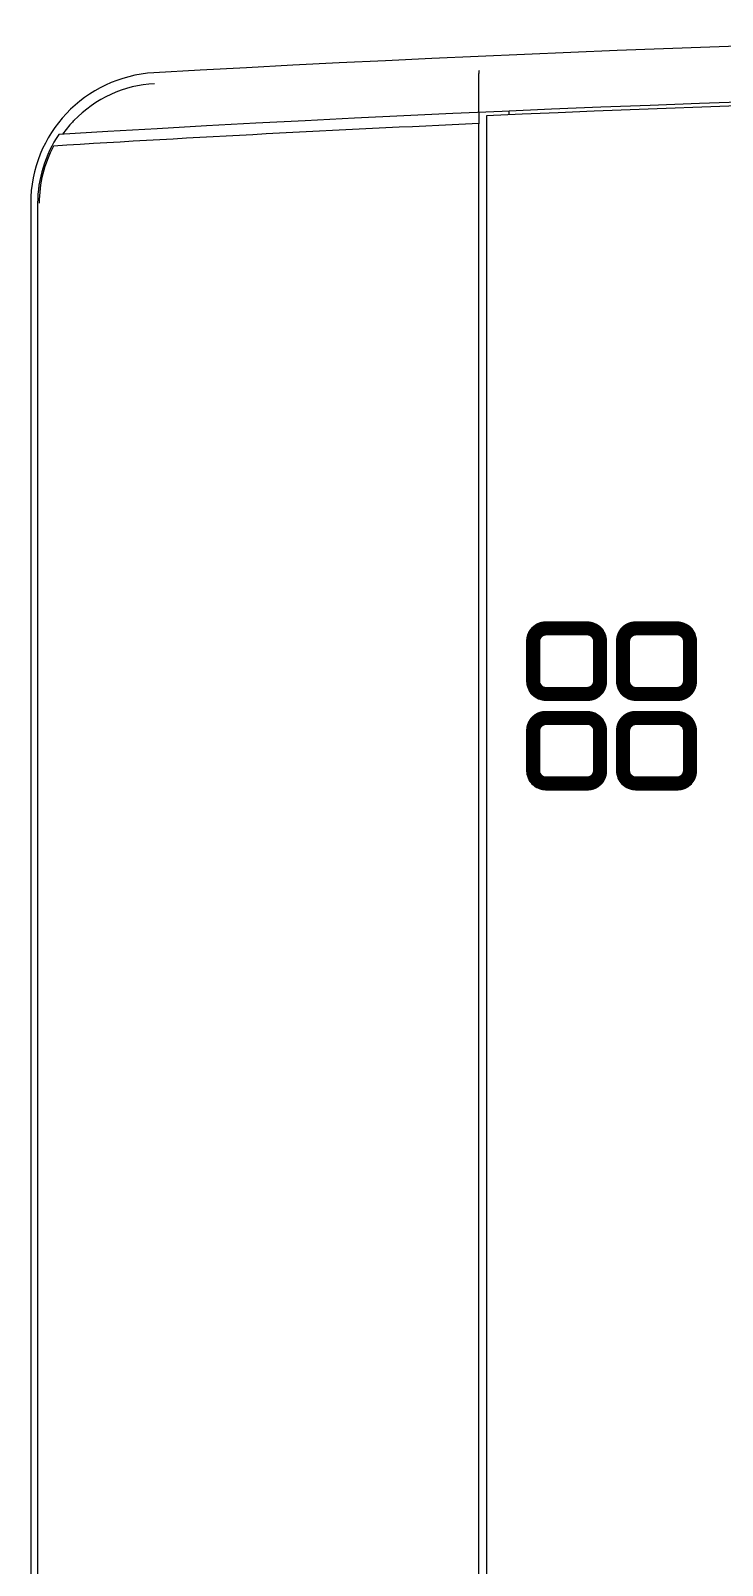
# Model space of a CAD drawing. Header units: millimetres. Extents: x 1826 to 2116, y 1670 to 1795.
# Drawn here: x 2029.72 to 2048.24, y 1747.49 to 1788.57 of the extents above; entities that cross this region are included whole.
import ezdxf

# ---------------------------------------------------------------- set-up
doc = ezdxf.new("R2010")
doc.units = ezdxf.units.MM

msp = doc.modelspace()

# ---------------------------------------------------------------- hatches: boundary and pattern name
h = msp.add_hatch()
h.set_pattern_fill('ANSI31', color=256, scale=0.01)
h.set_pattern_definition([(45, (8784.6884783, 10614.0975361), (-0.00088388347648, 0.00088388347648), [])])
h.paths.add_polyline_path([(2043.516, 1772.742, 0.414214), (2042.998, 1772.225), (2042.998, 1771.156, 0.414214), (2043.516, 1770.638), (2044.622, 1770.638, 0.414214), (2045.139, 1771.156), (2045.139, 1772.225, 0.414214), (2044.622, 1772.742)])
h.paths.add_polyline_path([(2044.622, 1772.392, -0.414214), (2044.789, 1772.225), (2044.789, 1771.156, -0.414214), (2044.622, 1770.988), (2043.516, 1770.988, -0.414214), (2043.348, 1771.156), (2043.348, 1772.225, -0.414214), (2043.516, 1772.392)], flags=16)
h.paths.add_polyline_path([(2045.922, 1772.742, 0.414214), (2045.405, 1772.225), (2045.405, 1771.156, 0.414214), (2045.922, 1770.638), (2047.028, 1770.638, 0.414214), (2047.546, 1771.156), (2047.546, 1772.225, 0.414214), (2047.028, 1772.742)])
h.paths.add_polyline_path([(2047.028, 1772.392, -0.414214), (2047.196, 1772.225), (2047.196, 1771.156, -0.414214), (2047.028, 1770.988), (2045.922, 1770.988, -0.414214), (2045.755, 1771.156), (2045.755, 1772.225, -0.414214), (2045.922, 1772.392)], flags=16)
h.paths.add_polyline_path([(2043.516, 1770.345, 0.414214), (2042.998, 1769.827), (2042.998, 1768.758, 0.414214), (2043.516, 1768.241), (2044.622, 1768.241, 0.414214), (2045.139, 1768.758), (2045.139, 1769.827, 0.414214), (2044.622, 1770.345)])
h.paths.add_polyline_path([(2044.622, 1769.995, -0.414214), (2044.789, 1769.827), (2044.789, 1768.758, -0.414214), (2044.622, 1768.591), (2043.516, 1768.591, -0.414214), (2043.348, 1768.758), (2043.348, 1769.827, -0.414214), (2043.516, 1769.995)], flags=16)
h.paths.add_polyline_path([(2045.922, 1770.345, 0.414214), (2045.405, 1769.827), (2045.405, 1768.758, 0.414214), (2045.922, 1768.241), (2047.028, 1768.241, 0.414214), (2047.546, 1768.758), (2047.546, 1769.827, 0.414214), (2047.028, 1770.345)])
h.paths.add_polyline_path([(2047.028, 1769.995, -0.414214), (2047.196, 1769.827), (2047.196, 1768.758, -0.414214), (2047.028, 1768.591), (2045.922, 1768.591, -0.414214), (2045.755, 1768.758), (2045.755, 1769.827, -0.414214), (2045.922, 1769.995)], flags=16)

# ---------------------------------------------------------------- linework, layer by layer
at = {"linetype": 'Continuous'}
for p, q in [((2041.72, 1786.381), (2041.72, 1787.014)), ((2042.52, 1786.416), (2042.52, 1786.313)), ((2041.72, 1699.437), (2041.72, 1786.081)), ((2041.92, 1786.29), (2041.92, 1711.244)), ((2029.72, 1783.948), (2029.72, 1702.069)), ((2029.905, 1783.948), (2029.905, 1744.319))]:
    msp.add_line(p, q, dxfattribs=at)
at = {"lineweight": 0}
for points in [[(2044.622, 1770.638), (2043.516, 1770.638, -0.414214), (2042.998, 1771.156), (2042.998, 1772.225, -0.414214), (2043.516, 1772.742), (2044.622, 1772.742, -0.414214), (2045.139, 1772.225), (2045.139, 1771.156, -0.414214)], [(2044.622, 1770.638), (2043.516, 1770.638, -0.414214), (2042.998, 1771.156), (2042.998, 1772.225, -0.414214), (2043.516, 1772.742), (2044.622, 1772.742, -0.414214), (2045.139, 1772.225), (2045.139, 1771.156, -0.414214)], [(2044.622, 1770.988), (2043.516, 1770.988, -0.414214), (2043.348, 1771.156), (2043.348, 1772.225, -0.414214), (2043.516, 1772.392), (2044.622, 1772.392, -0.414214), (2044.789, 1772.225), (2044.789, 1771.156, -0.414214)], [(2047.028, 1770.638), (2045.922, 1770.638, -0.414214), (2045.405, 1771.156), (2045.405, 1772.225, -0.414214), (2045.922, 1772.742), (2047.028, 1772.742, -0.414214), (2047.546, 1772.225), (2047.546, 1771.156, -0.414214)], [(2047.028, 1770.638), (2045.922, 1770.638, -0.414214), (2045.405, 1771.156), (2045.405, 1772.225, -0.414214), (2045.922, 1772.742), (2047.028, 1772.742, -0.414214), (2047.546, 1772.225), (2047.546, 1771.156, -0.414214)], [(2047.028, 1770.988), (2045.922, 1770.988, -0.414214), (2045.755, 1771.156), (2045.755, 1772.225, -0.414214), (2045.922, 1772.392), (2047.028, 1772.392, -0.414214), (2047.196, 1772.225), (2047.196, 1771.156, -0.414214)], [(2044.622, 1768.241), (2043.516, 1768.241, -0.414214), (2042.998, 1768.758), (2042.998, 1769.827, -0.414214), (2043.516, 1770.345), (2044.622, 1770.345, -0.414214), (2045.139, 1769.827), (2045.139, 1768.758, -0.414214)], [(2044.622, 1768.241), (2043.516, 1768.241, -0.414214), (2042.998, 1768.758), (2042.998, 1769.827, -0.414214), (2043.516, 1770.345), (2044.622, 1770.345, -0.414214), (2045.139, 1769.827), (2045.139, 1768.758, -0.414214)], [(2047.028, 1768.241), (2045.922, 1768.241, -0.414214), (2045.405, 1768.758), (2045.405, 1769.827, -0.414214), (2045.922, 1770.345), (2047.028, 1770.345, -0.414214), (2047.546, 1769.827), (2047.546, 1768.758, -0.414214)], [(2047.028, 1768.241), (2045.922, 1768.241, -0.414214), (2045.405, 1768.758), (2045.405, 1769.827, -0.414214), (2045.922, 1770.345), (2047.028, 1770.345, -0.414214), (2047.546, 1769.827), (2047.546, 1768.758, -0.414214)], [(2044.622, 1768.591), (2043.516, 1768.591, -0.414214), (2043.348, 1768.758), (2043.348, 1769.827, -0.414214), (2043.516, 1769.995), (2044.622, 1769.995, -0.414214), (2044.789, 1769.827), (2044.789, 1768.758, -0.414214)], [(2047.028, 1768.591), (2045.922, 1768.591, -0.414214), (2045.755, 1768.758), (2045.755, 1769.827, -0.414214), (2045.922, 1769.995), (2047.028, 1769.995, -0.414214), (2047.196, 1769.827), (2047.196, 1768.758, -0.414214)]]:
    msp.add_lwpolyline(points, format="xyb", close=True, dxfattribs=at)
at = {"linetype": 'Continuous'}
for centre, radius, start, end in [((2072.72, 1088.569), 700, 86.74889, 93.25111), ((2033.22, 1783.948), 3.5, 93.2511, 180), ((2072.72, 1088.569), 698.5, 86.532236, 93.467764), ((2033.197, 1783.948), 3.206, 92.8286, 136.2836), ((2072.72, 1088.569), 698.4, 87.47239, 92.52761), ((2031.08, 1786.39), 10.649, 358.3304, 359.9528), ((2072.72, 1088.569), 698.2, 92.544763, 93.480496), ((2033.2, 1783.945), 3.212, 137.261, 144.7837), ((2033.206, 1783.94), 3.218, 136.2888, 137.2644)]:
    msp.add_arc(centre, radius, start, end, dxfattribs=at)
for major_axis, start_param, end_param in [((3.286, 0), 8.829741, 9.424778), ((3.244, 0), 2.649278, 3.141593)]:
    msp.add_ellipse((2033.192, 1783.948), major_axis=major_axis, ratio=0.999962, start_param=start_param, end_param=end_param, dxfattribs=at)
msp.add_open_spline([(2041.72, 1787.014), (2041.72, 1787.076), (2041.717, 1787.19), (2041.713, 1787.346), (2041.728, 1787.443), (2041.727, 1787.506), (2041.74, 1787.515)], degree=3, knots=[0, 0, 0, 0, 0.368639, 0.685626, 0.905203, 1, 1, 1, 1], dxfattribs=at)

doc.saveas('drawing.dxf')
